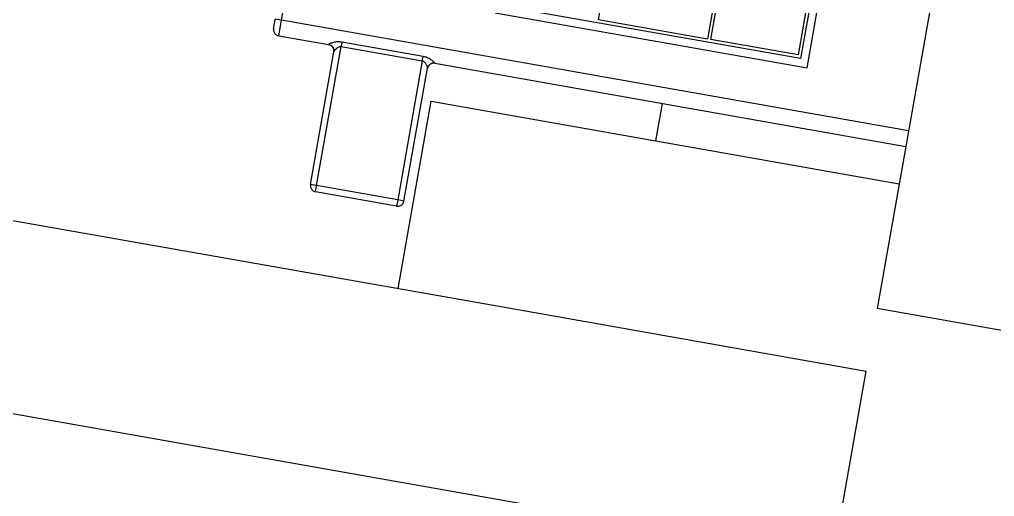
# Model space of a CAD drawing. Header units: millimetres. Extents: x 15 to 2378, y 5 to 1787.
# Drawn here: x 388.8 to 394.95, y 424.07 to 427.08 of the extents above; entities that cross this region are included whole.
import ezdxf

# ---------------------------------------------------------------- set-up
doc = ezdxf.new("R2010")
doc.units = ezdxf.units.MM

msp = doc.modelspace()

# ---------------------------------------------------------------- linework, layer by layer
at = {"color": 7, "linetype": 'Continuous', "lineweight": 25}
for p, q in [((396.4334, 437.8626), (394.2107, 425.2571)), ((392.4506, 427.0804), (393.0862, 430.6848)), ((393.7755, 430.5633), (393.14, 426.9589)), ((393.1597, 426.9554), (393.7952, 430.5598)), ((393.768, 426.7771), (394.4278, 430.5194)), ((394.3467, 430.4626), (393.7112, 426.8582)), ((394.3699, 430.4788), (393.7274, 426.835)), ((390.4498, 427.0778), (390.9316, 429.8103)), ((391.7983, 427.1244), (393.768, 426.7771)), ((393.7274, 426.835), (391.8563, 427.1649)), ((390.4498, 427.0778), (390.4104, 427.0848)), ((390.4324, 426.9794), (390.4498, 427.0778)), ((394.4087, 426.3798), (390.4498, 427.0778)), ((393.14, 426.9589), (392.4506, 427.0804)), ((390.4324, 426.9794), (390.7475, 426.9238)), ((390.8315, 426.9395), (390.8267, 426.9119)), ((391.3436, 426.8492), (390.8315, 426.9395)), ((393.7112, 426.8582), (393.1597, 426.9554)), ((390.6324, 426.0404), (390.7802, 426.8789)), ((390.6718, 426.0334), (390.8267, 426.9119)), ((390.7477, 426.9248), (390.7475, 426.9238)), ((390.8267, 426.9119), (391.3388, 426.8216)), ((391.3388, 426.8216), (391.1839, 425.9431)), ((391.3388, 426.8216), (391.3436, 426.8492)), ((391.2233, 425.9362), (391.3711, 426.7747)), ((391.4172, 426.8057), (391.4174, 426.8067)), ((391.4172, 426.8057), (394.3913, 426.2813)), ((391.1869, 425.3841), (391.3952, 426.5659)), ((391.3952, 426.5659), (394.3497, 426.0449)), ((392.8134, 426.3158), (392.855, 426.5522)), ((386.3143, 426.2433), (391.9192, 425.255)), ((390.6718, 426.0334), (390.6324, 426.0404)), ((390.6648, 425.994), (390.6718, 426.0334)), ((391.1839, 425.9431), (390.6718, 426.0334)), ((391.1769, 425.9037), (390.6648, 425.994)), ((391.1839, 425.9431), (391.1769, 425.9037)), ((391.2233, 425.9362), (391.1839, 425.9431)), ((391.9192, 425.255), (394.1413, 424.8632)), ((396.7712, 424.8056), (394.2107, 425.2571)), ((386.1059, 425.0615), (393.9329, 423.6814)), ((393.9329, 423.6814), (394.1413, 424.8632))]:
    msp.add_line(p, q, dxfattribs=at)
for centre, radius, start, end in [((390.7406, 426.8844), 0.04, 350, 80), ((391.4103, 426.7663), 0.04, 80, 170), ((391.4103, 426.7676), 0.0398, 79.70618, 169.70313), ((390.6718, 426.0334), 0.04, 170, 260), ((391.1839, 425.9431), 0.04, 260, 350)]:
    msp.add_arc(centre, radius, start, end, dxfattribs=at)
for points, knots in [([(390.4, 427.0257), (390.4001, 427.0265), (390.4003, 427.0277), (390.4016, 427.0351), (390.403, 427.0427), (390.4046, 427.0521), (390.407, 427.0658), (390.4091, 427.0774), (390.4104, 427.0848)], [0, 0, 0, 0, 0.239444, 0.36822, 0.499999, 0.628777, 0.760556, 1, 1, 1, 1]), ([(390.8315, 426.9395), (390.8222, 426.9404), (390.8034, 426.9422), (390.7772, 426.9372), (390.7591, 426.9315), (390.7495, 426.9271), (390.7483, 426.9256), (390.7477, 426.9248)], [0, 0, 0, 0, 0.25027, 0.500081, 0.749139, 0.879484, 1, 1, 1, 1]), ([(390.7477, 426.9248), (390.7526, 426.9234), (390.7601, 426.9213), (390.7684, 426.9148), (390.7738, 426.9086), (390.7778, 426.9015), (390.7811, 426.8916), (390.7806, 426.8839), (390.7802, 426.8789)], [0, 0, 0, 0, 0.239457, 0.368361, 0.5, 0.631639, 0.760543, 1, 1, 1, 1]), ([(390.7802, 426.8789), (390.7806, 426.8798), (390.7813, 426.8819), (390.7861, 426.8883), (390.7947, 426.8977), (390.8061, 426.907), (390.8162, 426.9114), (390.8225, 426.9123), (390.8253, 426.912), (390.8267, 426.9119)], [0, 0, 0, 0, 0.11626, 0.24988, 0.499381, 0.748789, 0.887635, 0.946336, 1, 1, 1, 1]), ([(391.3388, 426.8216), (391.3401, 426.8213), (391.3429, 426.8206), (391.3484, 426.8176), (391.3564, 426.81), (391.3639, 426.7973), (391.3689, 426.7855), (391.3711, 426.7779), (391.3711, 426.7757), (391.3711, 426.7747)], [0, 0, 0, 0, 0.053598, 0.112202, 0.250741, 0.500446, 0.749715, 0.883589, 1, 1, 1, 1]), ([(391.4174, 426.8067), (391.4171, 426.8076), (391.4165, 426.8095), (391.409, 426.8169), (391.394, 426.8285), (391.371, 426.8421), (391.3528, 426.8468), (391.3436, 426.8492)], [0, 0, 0, 0, 0.120362, 0.250475, 0.500074, 0.75003, 1, 1, 1, 1])]:
    msp.add_open_spline(points, degree=3, knots=knots, dxfattribs=at)
msp.add_open_spline([(390.4, 427.0257), (390.3996, 427.0204), (390.399, 427.0099), (390.4058, 426.9953), (390.4172, 426.9839), (390.4274, 426.9809), (390.4324, 426.9794)], degree=3, dxfattribs=at)

doc.saveas('drawing.dxf')
